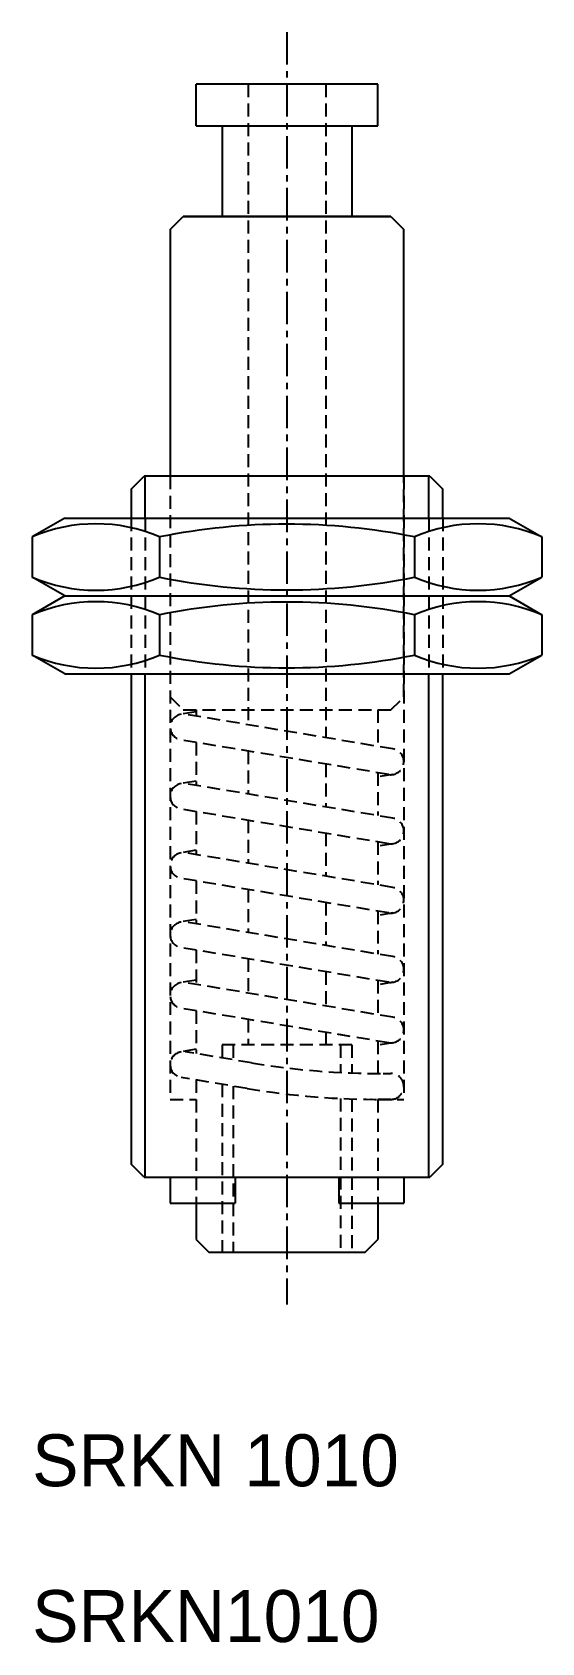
# Model space of a CAD drawing. Extents: x 7.6 to 27.2, y 6.2 to 68.2.
import ezdxf

# ---------------------------------------------------------------- set-up
doc = ezdxf.new("R2010")
doc.units = 0
doc.linetypes.add('CENTER', pattern=[2, 1.25, -0.25, 0.25, -0.25])
doc.linetypes.add('DASHED', pattern=[0.75, 0.5, -0.25])
doc.layers.get('0').update_dxf_attribs({"linetype": 'CONTINUOUS'})
doc.layers.add('CENTER', color=1, linetype='CENTER')

msp = doc.modelspace()

# ---------------------------------------------------------------- linework, layer by layer
at = {"color": 7, "linetype": 'CONTINUOUS'}
for p, q in [((20.931, 66.218), (13.931, 66.218)), ((13.931, 64.618), (13.931, 66.218)), ((20.931, 64.618), (20.931, 66.218)), ((13.931, 64.618), (20.931, 64.618)), ((14.931, 64.618), (14.931, 61.118)), ((19.931, 64.618), (19.931, 61.118)), ((12.931, 60.618), (13.431, 61.118)), ((21.431, 61.118), (13.431, 61.118)), ((13.431, 61.118), (21.431, 61.118)), ((21.431, 61.118), (21.931, 60.618)), ((12.931, 60.618), (12.931, 51.118)), ((21.931, 51.118), (21.931, 60.618)), ((11.431, 50.618), (11.931, 51.118)), ((22.931, 51.118), (11.931, 51.118)), ((22.931, 51.118), (23.431, 50.618)), ((11.431, 50.618), (11.431, 49.505)), ((23.431, 49.505), (23.431, 50.618)), ((8.874, 49.505), (7.616, 48.779)), ((8.874, 49.505), (25.989, 49.505)), ((25.989, 49.505), (27.246, 48.779)), ((7.616, 48.779), (7.616, 47.231)), ((12.524, 48.779), (12.524, 47.231)), ((22.339, 48.779), (22.339, 47.231)), ((27.246, 48.779), (27.246, 47.231)), ((8.874, 46.505), (7.616, 47.231)), ((25.989, 46.505), (27.246, 47.231)), ((8.874, 46.505), (7.616, 45.779)), ((8.874, 46.505), (25.989, 46.505)), ((8.874, 46.505), (25.989, 46.505)), ((25.989, 46.505), (27.246, 45.779)), ((7.616, 45.779), (7.616, 44.231)), ((12.524, 45.779), (12.524, 44.231)), ((22.339, 45.779), (22.339, 44.231)), ((27.246, 45.779), (27.246, 44.231)), ((8.874, 43.505), (7.616, 44.231)), ((25.989, 43.505), (27.246, 44.231)), ((8.874, 43.505), (25.989, 43.505)), ((11.431, 43.505), (11.431, 24.618)), ((23.431, 24.618), (23.431, 43.505)), ((11.931, 24.118), (11.431, 24.618)), ((23.431, 24.618), (22.931, 24.118)), ((11.931, 24.118), (22.931, 24.118)), ((12.931, 24.118), (12.931, 23.118)), ((15.431, 24.118), (15.431, 23.118)), ((19.431, 24.118), (19.431, 23.118)), ((21.931, 24.118), (21.931, 23.118)), ((12.931, 23.118), (15.431, 23.118)), ((13.931, 23.118), (13.931, 21.718)), ((19.431, 23.118), (21.931, 23.118)), ((20.931, 23.118), (20.931, 21.718)), ((13.931, 21.718), (14.431, 21.218)), ((20.431, 21.218), (20.931, 21.718)), ((20.431, 21.218), (14.431, 21.218))]:
    msp.add_line(p, q, dxfattribs=at)
at = {"color": 3, "linetype": 'DASHED'}
for p, q in [((15.931, 66.218), (15.931, 41.546)), ((18.931, 66.218), (18.931, 41.046)), ((12.931, 51.118), (12.931, 27.118)), ((12.931, 51.118), (12.931, 42.618)), ((21.931, 51.118), (21.931, 27.118)), ((21.931, 42.618), (21.931, 51.118)), ((11.431, 49.505), (11.431, 43.505)), ((11.972, 49.505), (11.972, 43.505)), ((22.89, 49.505), (22.89, 43.505)), ((23.431, 49.505), (23.431, 43.505)), ((12.931, 42.618), (13.431, 42.118)), ((21.431, 42.118), (21.931, 42.618)), ((13.931, 42.046), (13.349, 41.949)), ((13.431, 42.118), (21.431, 42.118)), ((21.514, 40.615), (13.514, 41.949)), ((13.931, 42.118), (13.931, 41.879)), ((20.931, 42.118), (20.931, 40.712)), ((21.349, 39.629), (13.349, 40.962)), ((13.931, 40.865), (13.931, 39.212)), ((15.931, 40.532), (15.931, 38.879)), ((18.931, 40.032), (18.931, 38.379)), ((20.931, 39.699), (20.931, 38.046)), ((13.931, 39.379), (13.349, 39.282)), ((21.514, 37.949), (13.514, 39.282)), ((21.514, 39.629), (20.931, 39.532)), ((21.349, 36.962), (13.349, 38.296)), ((13.931, 38.199), (13.931, 36.546)), ((15.931, 37.865), (15.931, 36.212)), ((18.931, 37.365), (18.931, 35.712)), ((13.931, 36.712), (13.349, 36.615)), ((21.514, 35.282), (13.514, 36.615)), ((20.931, 37.032), (20.931, 35.379)), ((21.514, 36.962), (20.931, 36.865)), ((21.349, 34.296), (13.349, 35.629)), ((13.931, 35.532), (13.931, 33.879)), ((15.931, 35.199), (15.931, 33.546)), ((18.931, 34.699), (18.931, 33.046)), ((20.931, 34.365), (20.931, 32.712)), ((21.514, 34.296), (20.931, 34.199)), ((13.931, 34.046), (13.349, 33.949)), ((21.514, 32.615), (13.514, 33.949)), ((21.349, 31.629), (13.349, 32.962)), ((13.931, 32.865), (13.931, 31.546)), ((15.931, 32.532), (15.931, 31.212)), ((13.931, 31.712), (13.349, 31.615)), ((18.931, 32.032), (18.931, 30.712)), ((20.931, 31.699), (20.931, 30.379)), ((21.514, 30.282), (13.514, 31.615)), ((21.514, 31.629), (20.931, 31.532)), ((21.349, 29.296), (13.349, 30.629)), ((13.931, 30.532), (13.931, 28.879)), ((15.931, 30.199), (15.931, 29.218)), ((19.931, 29.218), (14.931, 29.218)), ((14.931, 29.218), (14.931, 28.712)), ((15.364, 29.218), (15.364, 28.64)), ((18.931, 29.699), (18.931, 29.218)), ((21.349, 29.296), (19.417, 29.618)), ((19.498, 29.218), (19.498, 28.153)), ((19.931, 29.218), (19.931, 28.135)), ((20.931, 29.365), (20.931, 28.116)), ((21.514, 29.296), (20.931, 29.199)), ((21.514, 29.296), (20.931, 29.199)), ((13.931, 29.046), (13.349, 28.949)), ((13.931, 29.046), (13.349, 28.949)), ((16.061, 28.524), (13.514, 28.949)), ((15.896, 27.538), (13.349, 27.962)), ((21.136, 28.116), (21.429, 28.118)), ((13.931, 27.865), (13.931, 23.118)), ((14.931, 27.699), (14.931, 21.218)), ((15.364, 27.626), (15.364, 21.218)), ((12.931, 27.118), (13.931, 27.118)), ((19.498, 27.152), (19.498, 21.218)), ((19.931, 27.134), (19.931, 21.218)), ((21.431, 27.118), (20.664, 27.118)), ((20.931, 27.118), (21.931, 27.118)), ((20.931, 27.116), (20.931, 23.118))]:
    msp.add_line(p, q, dxfattribs=at)
at = {"color": 3, "linetype": 'CONTINUOUS'}
for p, q in [((11.972, 49.505), (11.972, 51.118)), ((22.89, 49.505), (22.89, 51.118)), ((11.972, 24.118), (11.972, 43.505)), ((22.89, 24.118), (22.89, 43.505))]:
    msp.add_line(p, q, dxfattribs=at)
at = {"color": 7, "linetype": 'CONTINUOUS'}
for centre, radius, start, end in [((10.07, 43.083), 6.202, 66.69518, 113.30477), ((17.431, 24.572), 24.7, 78.53987, 101.46014), ((24.793, 43.083), 6.202, 66.69523, 113.30482), ((10.07, 52.927), 6.202, 246.69527, 293.30467), ((17.431, 71.438), 24.699, 258.53974, 281.46021), ((24.793, 52.927), 6.202, 246.69532, 293.30473), ((10.07, 40.083), 6.202, 66.69518, 113.30477), ((17.431, 21.572), 24.7, 78.53987, 101.46014), ((24.793, 40.083), 6.202, 66.69523, 113.30482), ((10.07, 49.927), 6.202, 246.69527, 293.30467), ((17.431, 68.438), 24.699, 258.53974, 281.46021), ((24.793, 49.927), 6.202, 246.69532, 293.30473)]:
    msp.add_arc(centre, radius, start, end, dxfattribs=at)
at = {"color": 3, "linetype": 'DASHED'}
for centre, radius, start, end in [((13.431, 41.456), 0.5, 99.46232, 260.53768), ((21.431, 40.122), 0.5, 260.53768, 80.53768), ((13.431, 38.789), 0.5, 99.46232, 260.53768), ((21.431, 37.456), 0.5, 260.53768, 80.53768), ((13.431, 36.122), 0.5, 99.46232, 260.53768), ((21.431, 34.789), 0.5, 260.53768, 80.53768), ((13.431, 33.456), 0.5, 99.46232, 260.53768), ((21.431, 32.122), 0.5, 260.53768, 80.53768), ((13.431, 31.122), 0.5, 99.46232, 260.53768), ((21.431, 29.789), 0.5, 260.53768, 80.53768), ((13.431, 28.456), 0.5, 99.46232, 260.53768), ((20.993, 58.116), 30, 260.53768, 270.2736), ((21.431, 27.618), 0.5, 270, 90.2736), ((20.993, 58.116), 31, 260.53768, 270.2736)]:
    msp.add_arc(centre, radius, start, end, dxfattribs=at)
at = {"layer": 'CENTER', "color": 1, "linetype": 'CENTER'}
msp.add_line((17.431, 68.218), (17.431, 19.218), dxfattribs=at)

# ---------------------------------------------------------------- texts
at = {"color": 7, "linetype": 'CONTINUOUS'}
for s, p in [('SRKN 1010', (7.616, 12.218)), ('SRKN1010', (7.616, 6.218))]:
    msp.add_text(s, height=2, dxfattribs=at).set_placement(p)

doc.saveas('drawing.dxf')
